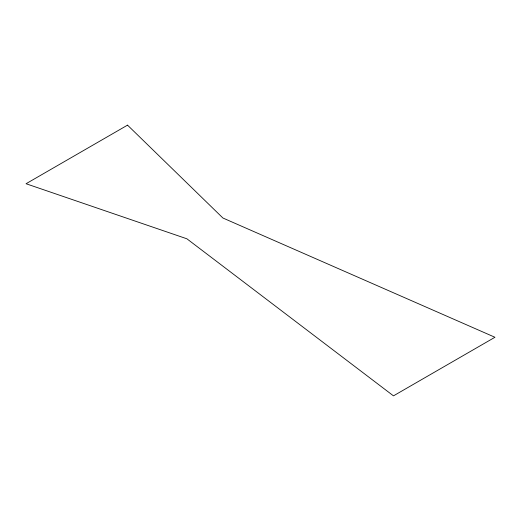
<?xml version="1.0" encoding="UTF-8"?>
<svg xmlns="http://www.w3.org/2000/svg" width="521" height="521" viewBox="0 0 521 521"><rect width="100%" height="100%" fill="white"/><g stroke="black" fill="none" stroke-linecap="round" stroke-linejoin="round"><path stroke-width="0.78" d="M127.528 125.144L26.05 183.731L186.896 238.794L393.472 395.856L494.95 337.269L222.903 218.006L127.528 125.144"/></g></svg>
